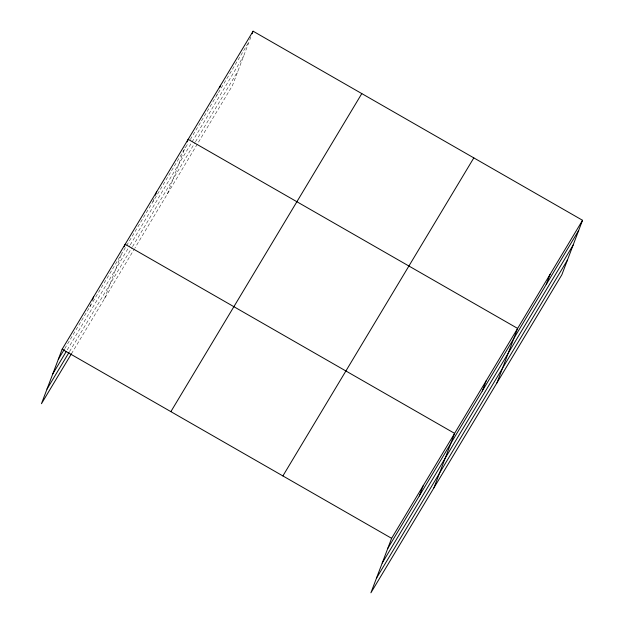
<?xml version="1.0" encoding="UTF-8"?>
<svg xmlns="http://www.w3.org/2000/svg" width="624" height="624" viewBox="0 0 624 624"><rect width="100%" height="100%" fill="white"/><g stroke="black" fill="none" stroke-linecap="round" stroke-linejoin="round"><path stroke-width="0.47" stroke-dasharray="3.12 2.34" d="M89.801 306.899L90.769 304.364M104.465 298.756L121.953 252.728M152.81 201.942L154.097 198.565M167.474 193.807L185.281 146.936M216.778 95.402L217.417 93.717M250.84 37.112L232.393 85.675L134.971 247.946M64.802 348.543L188.315 142.818M190.312 139.487L249.233 41.34M67.244 349.846L129.753 245.731M130.252 244.897L243.68 55.965M69.521 351.601L132.031 247.478M132.53 246.644L195.008 142.576M195.507 141.742L237.947 71.042M71.464 353.738L134.472 248.781"/><path stroke-width="0.94" d="M582.543 220.288L391.607 538.325L370.913 592.8L561.85 274.763L582.543 220.288L253.087 31.2L62.15 349.237L41.457 403.712L71.464 353.738M92.375 300.136L93.655 296.759M124.199 246.815L125.159 244.288L454.615 433.376L433.922 487.851M155.376 195.187L156.663 191.81M187.208 141.866L188.167 139.331L517.624 328.419L496.93 382.894M219.664 87.797L220.623 85.27M252.119 33.735L253.087 31.2M419.266 495.986L423.111 485.846M482.266 391.037L486.119 380.897M546.234 284.489L550.079 274.357M58.297 359.369L64.303 349.378M52.744 374.002L66.245 351.515M47.018 389.08L69.022 352.427M170.875 411.637L361.803 93.6M282.89 475.925L473.819 157.888M387.761 548.465L578.69 230.428M382.2 563.09L573.136 245.06M376.475 578.167L567.403 260.13M62.15 349.237L391.607 538.325"/></g></svg>
